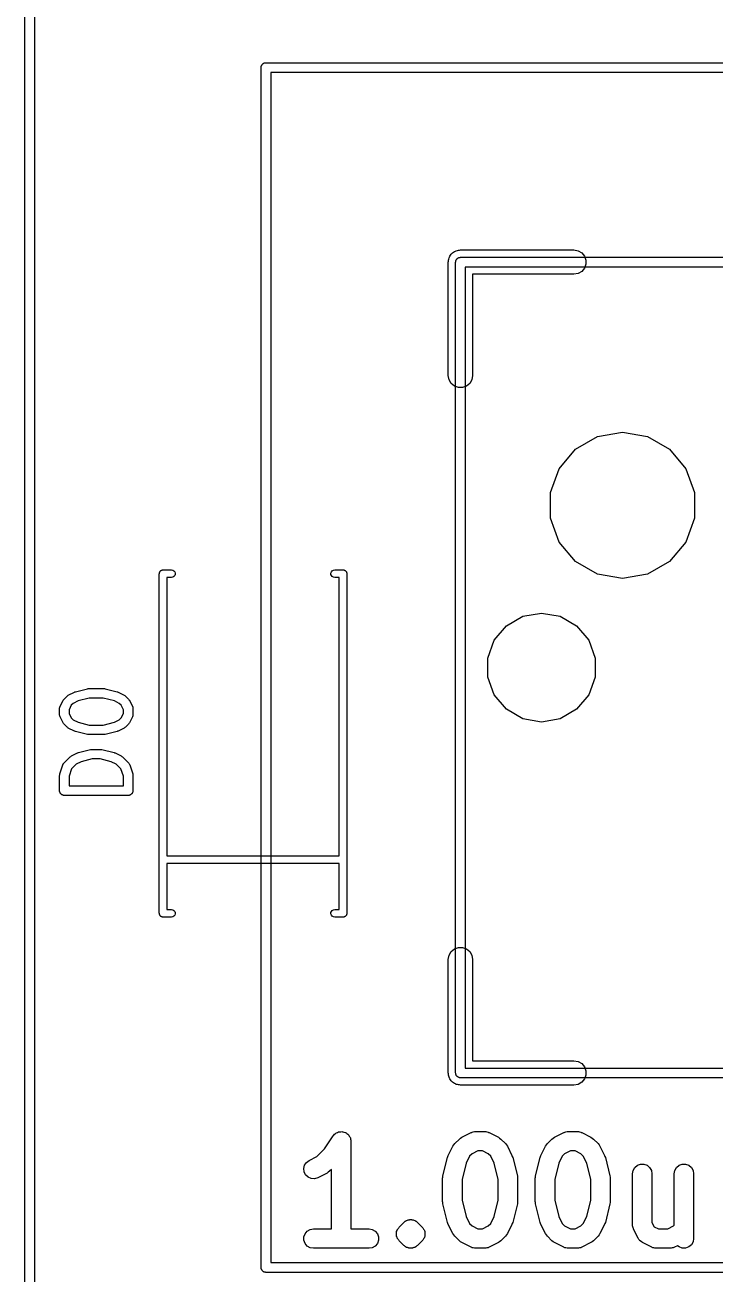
# Model space of a CAD drawing. Header units: millimetres. Extents: x 50 to 169, y 50 to 167.
# Drawn here: x 49.94 to 60.75, y 127.27 to 146.84 of the extents above; entities that cross this region are included whole.
import ezdxf

# ---------------------------------------------------------------- set-up
doc = ezdxf.new("R2010")
doc.units = ezdxf.units.MM
doc.layers.add('BLACK', color=7, linetype='Continuous')

# ---------------------------------------------------------------- blocks, each defined once
blk = doc.blocks.new('hhskb2-Cmts.User')
at = {"layer": 'BLACK'}
for p, q in [((43.5772, -43.6305), (43.5784, -43.6239)), ((43.5784, -43.6239), (43.5817, -43.6182)), ((43.5817, -43.6182), (43.584, -43.6119)), ((43.584, -43.6119), (43.5883, -43.6068)), ((43.5883, -43.6068), (43.5916, -43.601)), ((43.5916, -43.601), (43.5967, -43.5967)), ((43.5967, -43.5967), (43.601, -43.5916)), ((43.601, -43.5916), (43.6068, -43.5883)), ((43.6068, -43.5883), (43.6119, -43.584)), ((43.6119, -43.584), (43.6182, -43.5817)), ((43.6182, -43.5817), (43.6239, -43.5784)), ((43.6239, -43.5784), (43.6305, -43.5772)), ((43.6305, -43.5772), (43.6368, -43.575)), ((43.6368, -43.575), (43.6434, -43.575)), ((43.6434, -43.575), (43.65, -43.5738)), ((43.65, -43.5738), (56.35, -43.5738)), ((43.5738, -43.65), (43.575, -43.6434)), ((43.5738, -56.35), (43.5738, -43.65)), ((43.575, -43.6368), (43.5772, -43.6305)), ((43.575, -43.6434), (43.575, -43.6368)), ((43.7262, -43.7262), (43.7262, -56.2738)), ((56.2738, -43.7262), (43.7262, -43.7262)), ((43.7262, -56.2738), (56.2738, -56.2738)), ((43.575, -56.3566), (43.5738, -56.35)), ((43.575, -56.3632), (43.575, -56.3566)), ((43.5772, -56.3695), (43.575, -56.3632)), ((43.5784, -56.3761), (43.5772, -56.3695)), ((43.5817, -56.3818), (43.5784, -56.3761)), ((43.584, -56.3881), (43.5817, -56.3818)), ((43.5883, -56.3932), (43.584, -56.3881)), ((43.5916, -56.399), (43.5883, -56.3932)), ((43.5967, -56.4033), (43.5916, -56.399)), ((43.601, -56.4084), (43.5967, -56.4033)), ((43.6068, -56.4117), (43.601, -56.4084)), ((43.6119, -56.416), (43.6068, -56.4117)), ((43.6182, -56.4183), (43.6119, -56.416)), ((43.6239, -56.4216), (43.6182, -56.4183)), ((43.6305, -56.4228), (43.6239, -56.4216)), ((43.6368, -56.425), (43.6305, -56.4228)), ((43.6434, -56.425), (43.6368, -56.425)), ((43.65, -56.4262), (43.6434, -56.425)), ((56.35, -56.4262), (43.65, -56.4262))]:
    blk.add_line(p, q, dxfattribs=at)
blk = doc.blocks.new('hhskb2-Dwgs.User')
at = {"layer": 'BLACK'}
for p, q in [((40.5258, -40.602), (40.527, -40.5954)), ((40.5258, -59.398), (40.5258, -40.602)), ((40.527, -40.5888), (40.5292, -40.5825)), ((40.527, -40.5954), (40.527, -40.5888)), ((40.5292, -40.5825), (40.5304, -40.5759)), ((40.5304, -40.5759), (40.5337, -40.5702)), ((40.5337, -40.5702), (40.536, -40.5639)), ((40.536, -40.5639), (40.5403, -40.5588)), ((40.5403, -40.5588), (40.5436, -40.553)), ((40.5436, -40.553), (40.5487, -40.5487)), ((40.5487, -40.5487), (40.553, -40.5436)), ((40.553, -40.5436), (40.5588, -40.5403)), ((40.5588, -40.5403), (40.5639, -40.536)), ((40.5639, -40.536), (40.5702, -40.5337)), ((40.5702, -40.5337), (40.5759, -40.5304)), ((40.5759, -40.5304), (40.5825, -40.5292)), ((40.5825, -40.5292), (40.5888, -40.527)), ((40.5888, -40.527), (40.5954, -40.527)), ((40.5954, -40.527), (40.602, -40.5258)), ((40.602, -40.5258), (59.398, -40.5258)), ((40.6782, -40.6782), (40.6782, -59.3218)), ((59.3218, -40.6782), (40.6782, -40.6782)), ((41.6603, -57.3298), (41.6645, -57.3225)), ((41.6645, -57.3225), (41.6785, -57.3108)), ((41.6785, -57.3108), (41.691, -57.2976)), ((41.691, -57.2976), (41.6986, -57.2939)), ((41.6986, -57.2939), (41.7051, -57.2884)), ((41.7051, -57.2884), (41.7222, -57.2822)), ((41.7222, -57.2822), (41.7385, -57.2742)), ((41.7385, -57.2742), (41.7469, -57.2732)), ((41.7469, -57.2732), (41.7548, -57.2703)), ((41.7548, -57.2703), (41.773, -57.2703)), ((41.773, -57.2703), (41.7911, -57.2683)), ((41.7911, -57.2683), (41.7993, -57.2703)), ((41.7993, -57.2703), (41.8077, -57.2703)), ((41.8077, -57.2703), (41.8248, -57.2766)), ((41.8248, -57.2766), (41.8425, -57.2809)), ((41.8425, -57.2809), (41.8496, -57.2856)), ((41.8496, -57.2856), (41.8575, -57.2884)), ((41.8575, -57.2884), (41.8714, -57.3001)), ((41.8714, -57.3001), (41.8866, -57.3102)), ((41.8866, -57.3102), (41.8916, -57.317)), ((41.8916, -57.317), (41.898, -57.3225)), ((41.898, -57.3225), (41.9071, -57.3382)), ((43.6726, -57.3567), (43.8177, -57.2841)), ((43.8177, -57.2841), (43.8261, -57.2816)), ((43.8261, -57.2816), (43.8337, -57.2772)), ((43.8337, -57.2772), (43.8513, -57.2741)), ((43.8513, -57.2741), (43.8684, -57.269)), ((43.8684, -57.269), (43.8772, -57.2696)), ((43.8772, -57.2696), (43.8859, -57.268)), ((43.8859, -57.268), (44.031, -57.268)), ((44.031, -57.268), (44.0397, -57.2696)), ((44.0397, -57.2696), (44.0484, -57.269)), ((44.0484, -57.269), (44.0655, -57.2741)), ((44.0655, -57.2741), (44.0831, -57.2772)), ((44.0831, -57.2772), (44.0907, -57.2816)), ((44.0907, -57.2816), (44.0992, -57.2841)), ((44.0992, -57.2841), (44.2443, -57.3567)), ((45.124, -57.3567), (45.2691, -57.2841)), ((45.2691, -57.2841), (45.2776, -57.2816)), ((45.2776, -57.2816), (45.2852, -57.2772)), ((45.2852, -57.2772), (45.3027, -57.2741)), ((45.3027, -57.2741), (45.3199, -57.269)), ((45.3199, -57.269), (45.3286, -57.2696)), ((45.3286, -57.2696), (45.3373, -57.268)), ((45.3373, -57.268), (45.4824, -57.268)), ((45.4824, -57.268), (45.4911, -57.2696)), ((45.4911, -57.2696), (45.4999, -57.269)), ((45.4999, -57.269), (45.517, -57.2741)), ((45.517, -57.2741), (45.5346, -57.2772)), ((45.5346, -57.2772), (45.5422, -57.2816)), ((45.5422, -57.2816), (45.5506, -57.2841)), ((45.5506, -57.2841), (45.6957, -57.3567)), ((41.5177, -57.541), (41.6545, -57.3359)), ((41.6545, -57.3359), (41.6603, -57.3298)), ((41.9071, -57.3382), (41.9179, -57.3529)), ((41.9179, -57.3529), (41.9203, -57.361)), ((41.9203, -57.361), (41.9245, -57.3683)), ((41.9245, -57.3683), (41.9277, -57.3862)), ((41.9277, -57.3862), (41.9328, -57.4037)), ((41.9328, -57.4037), (41.9322, -57.4121)), ((41.9322, -57.4121), (41.9337, -57.4204)), ((41.9337, -57.4204), (41.9337, -58.792)), ((43.4593, -57.6426), (43.5318, -57.4974)), ((43.5318, -57.4974), (43.5464, -57.4778)), ((43.5464, -57.4778), (43.5604, -57.4578)), ((43.5604, -57.4578), (43.633, -57.3852)), ((43.633, -57.3852), (43.6529, -57.3712)), ((43.6529, -57.3712), (43.6726, -57.3567)), ((44.2443, -57.3567), (44.2639, -57.3712)), ((44.2639, -57.3712), (44.2839, -57.3852)), ((44.2839, -57.3852), (44.3565, -57.4578)), ((44.3565, -57.4578), (44.3705, -57.4778)), ((44.3705, -57.4778), (44.385, -57.4974)), ((44.385, -57.4974), (44.4576, -57.6426)), ((44.9107, -57.6426), (44.9833, -57.4974)), ((44.9833, -57.4974), (44.9978, -57.4778)), ((44.9978, -57.4778), (45.0118, -57.4578)), ((45.0118, -57.4578), (45.0844, -57.3852)), ((45.0844, -57.3852), (45.1044, -57.3712)), ((45.1044, -57.3712), (45.124, -57.3567)), ((45.6957, -57.3567), (45.7153, -57.3712)), ((45.7153, -57.3712), (45.7353, -57.3852)), ((45.7353, -57.3852), (45.8079, -57.4578)), ((45.8079, -57.4578), (45.8219, -57.4778)), ((45.8219, -57.4778), (45.8365, -57.4974)), ((45.8365, -57.4974), (45.909, -57.6426)), ((41.2777, -57.7195), (41.4007, -57.658)), ((41.4007, -57.658), (41.5177, -57.541)), ((43.3751, -57.964), (43.4477, -57.6738)), ((43.4477, -57.6738), (43.4545, -57.6585)), ((43.4545, -57.6585), (43.4593, -57.6426)), ((43.7934, -57.6558), (43.7394, -57.7639)), ((43.831, -57.6183), (43.7934, -57.6558)), ((43.9218, -57.5728), (43.831, -57.6183)), ((43.995, -57.5728), (43.9218, -57.5728)), ((44.0859, -57.6183), (43.995, -57.5728)), ((44.1235, -57.6558), (44.0859, -57.6183)), ((44.1775, -57.7639), (44.1235, -57.6558)), ((44.4576, -57.6426), (44.4623, -57.6585)), ((44.4623, -57.6585), (44.4691, -57.6738)), ((44.4691, -57.6738), (44.5417, -57.964)), ((44.8266, -57.964), (44.8991, -57.6738)), ((44.8991, -57.6738), (44.9059, -57.6585)), ((44.9059, -57.6585), (44.9107, -57.6426)), ((45.2448, -57.6558), (45.1908, -57.7639)), ((45.2824, -57.6183), (45.2448, -57.6558)), ((45.3733, -57.5728), (45.2824, -57.6183)), ((45.4465, -57.5728), (45.3733, -57.5728)), ((45.5373, -57.6183), (45.4465, -57.5728)), ((45.5749, -57.6558), (45.5373, -57.6183)), ((45.6289, -57.7639), (45.5749, -57.6558)), ((45.909, -57.6426), (45.9138, -57.6585)), ((45.9138, -57.6585), (45.9206, -57.6738)), ((45.9206, -57.6738), (45.9931, -57.964)), ((41.1937, -57.8467), (41.206, -57.7952)), ((41.1998, -57.8993), (41.1937, -57.8467)), ((41.2235, -57.9466), (41.1998, -57.8993)), ((41.206, -57.7952), (41.2352, -57.7511)), ((41.2352, -57.7511), (41.2777, -57.7195)), ((41.5788, -57.905), (41.5592, -57.9196)), ((41.5988, -57.891), (41.5788, -57.905)), ((41.6289, -57.8609), (41.5988, -57.891)), ((41.6289, -58.792), (41.6289, -57.8609)), ((43.7394, -57.7639), (43.6754, -58.0198)), ((44.2415, -58.0198), (44.1775, -57.7639)), ((45.1908, -57.7639), (45.1268, -58.0198)), ((45.6929, -58.0198), (45.6289, -57.7639)), ((46.346, -57.9284), (46.3552, -57.8763)), ((46.3552, -57.8763), (46.3817, -57.8305)), ((46.3817, -57.8305), (46.4222, -57.7964)), ((46.4222, -57.7964), (46.472, -57.7783)), ((46.472, -57.7783), (46.5249, -57.7783)), ((46.5249, -57.7783), (46.5746, -57.7964)), ((46.5746, -57.7964), (46.6152, -57.8305)), ((46.6152, -57.8305), (46.6416, -57.8763)), ((46.6416, -57.8763), (46.6508, -57.9284)), ((46.9992, -57.9284), (47.0084, -57.8763)), ((47.0084, -57.8763), (47.0348, -57.8305)), ((47.0348, -57.8305), (47.0754, -57.7964)), ((47.0754, -57.7964), (47.1251, -57.7783)), ((47.1251, -57.7783), (47.178, -57.7783)), ((47.178, -57.7783), (47.2278, -57.7964)), ((47.2278, -57.7964), (47.2683, -57.8305)), ((47.2683, -57.8305), (47.2948, -57.8763)), ((47.2948, -57.8763), (47.304, -57.9284)), ((41.2619, -57.983), (41.2235, -57.9466)), ((41.3104, -58.0041), (41.2619, -57.983)), ((41.3633, -58.0073), (41.3104, -58.0041)), ((41.414, -57.9922), (41.3633, -58.0073)), ((41.5592, -57.9196), (41.414, -57.9922)), ((43.3706, -58.001), (43.3738, -57.9826)), ((43.3706, -58.3639), (43.3706, -58.001)), ((43.3738, -57.9826), (43.3751, -57.964)), ((43.6754, -58.0198), (43.6754, -58.3451)), ((44.2415, -58.3451), (44.2415, -58.0198)), ((44.5417, -57.964), (44.543, -57.9826)), ((44.543, -57.9826), (44.5463, -58.001)), ((44.5463, -58.001), (44.5463, -58.3639)), ((44.822, -58.001), (44.8253, -57.9826)), ((44.822, -58.3639), (44.822, -58.001)), ((44.8253, -57.9826), (44.8266, -57.964)), ((45.1268, -58.0198), (45.1268, -58.3451)), ((45.6929, -58.3451), (45.6929, -58.0198)), ((45.9931, -57.964), (45.9944, -57.9826)), ((45.9944, -57.9826), (45.9977, -58.001)), ((45.9977, -58.001), (45.9977, -58.3639)), ((46.346, -58.7267), (46.346, -57.9284)), ((46.6508, -57.9284), (46.6508, -58.6907)), ((46.9992, -58.7362), (46.9992, -57.9284)), ((47.304, -57.9284), (47.304, -58.9444)), ((43.3738, -58.3822), (43.3706, -58.3639)), ((43.3751, -58.4008), (43.3738, -58.3822)), ((43.4477, -58.6911), (43.3751, -58.4008)), ((43.6754, -58.3451), (43.7394, -58.6009)), ((44.1775, -58.601), (44.2415, -58.3451)), ((44.5417, -58.4008), (44.4691, -58.6911)), ((44.543, -58.3822), (44.5417, -58.4008)), ((44.5463, -58.3639), (44.543, -58.3822)), ((44.8253, -58.3822), (44.822, -58.3639)), ((44.8266, -58.4008), (44.8253, -58.3822)), ((44.8991, -58.6911), (44.8266, -58.4008)), ((45.1268, -58.3451), (45.1908, -58.6009)), ((45.6289, -58.601), (45.6929, -58.3451)), ((45.9931, -58.4008), (45.9206, -58.6911)), ((45.9944, -58.3822), (45.9931, -58.4008)), ((45.9977, -58.3639), (45.9944, -58.3822)), ((42.6895, -58.7641), (42.7621, -58.6915)), ((42.7621, -58.6915), (42.773, -58.6839)), ((42.773, -58.6839), (42.7824, -58.6744)), ((42.7824, -58.6744), (42.7885, -58.6716)), ((42.7885, -58.6716), (42.7937, -58.6673)), ((42.7937, -58.6673), (42.8, -58.665)), ((42.8, -58.665), (42.8055, -58.6612)), ((42.8055, -58.6612), (42.8183, -58.6577)), ((42.8183, -58.6577), (42.8304, -58.6521)), ((42.8304, -58.6521), (42.8371, -58.6515)), ((42.8371, -58.6515), (42.8434, -58.6492)), ((42.8434, -58.6492), (42.8501, -58.6492)), ((42.8501, -58.6492), (42.8566, -58.6475)), ((42.8566, -58.6475), (42.8699, -58.6486)), ((42.8699, -58.6486), (42.8831, -58.6475)), ((42.8831, -58.6475), (42.8896, -58.6492)), ((42.8896, -58.6492), (42.8963, -58.6492)), ((42.8963, -58.6492), (42.9026, -58.6515)), ((42.9026, -58.6515), (42.9093, -58.6521)), ((42.9093, -58.6521), (42.9214, -58.6577)), ((42.9214, -58.6577), (42.9343, -58.6612)), ((42.9343, -58.6612), (42.9398, -58.665)), ((42.9398, -58.665), (42.9461, -58.6673)), ((42.9461, -58.6673), (42.9512, -58.6716)), ((42.9512, -58.6716), (42.9573, -58.6744)), ((42.9573, -58.6744), (42.9667, -58.6839)), ((42.9667, -58.6839), (42.9776, -58.6915)), ((42.9776, -58.6915), (43.0502, -58.7641)), ((43.4545, -58.7063), (43.4477, -58.6911)), ((43.7394, -58.6009), (43.7934, -58.709)), ((44.1235, -58.709), (44.1775, -58.601)), ((44.4691, -58.6911), (44.4623, -58.7063)), ((44.9059, -58.7063), (44.8991, -58.6911)), ((45.1908, -58.6009), (45.2448, -58.709)), ((45.5749, -58.709), (45.6289, -58.601)), ((45.9206, -58.6911), (45.9138, -58.7063)), ((46.6508, -58.6907), (46.6846, -58.7583)), ((41.1958, -58.918), (41.2139, -58.8682)), ((41.2139, -58.8682), (41.2479, -58.8277)), ((41.2479, -58.8277), (41.2937, -58.8012)), ((41.2937, -58.8012), (41.3459, -58.792)), ((41.3459, -58.792), (41.6289, -58.792)), ((41.9337, -58.792), (42.2167, -58.792)), ((42.2167, -58.792), (42.2688, -58.8012)), ((42.2688, -58.8012), (42.3147, -58.8277)), ((42.3147, -58.8277), (42.3487, -58.8682)), ((42.3487, -58.8682), (42.3668, -58.918)), ((42.6455, -58.8586), (42.6489, -58.8457)), ((42.6466, -58.8719), (42.6455, -58.8586)), ((42.6455, -58.8851), (42.6466, -58.8719)), ((42.6489, -58.898), (42.6455, -58.8851)), ((42.6489, -58.8457), (42.6501, -58.8324)), ((42.6501, -58.8324), (42.6557, -58.8203)), ((42.6557, -58.8203), (42.6592, -58.8074)), ((42.6592, -58.8074), (42.6668, -58.7965)), ((42.6668, -58.7965), (42.6724, -58.7844)), ((42.6724, -58.7844), (42.6819, -58.775)), ((42.6819, -58.775), (42.6895, -58.7641)), ((43.0502, -58.7641), (43.0578, -58.775)), ((43.0578, -58.775), (43.0673, -58.7844)), ((43.0673, -58.7844), (43.0729, -58.7965)), ((43.0729, -58.7965), (43.0805, -58.8074)), ((43.0805, -58.8074), (43.084, -58.8203)), ((43.084, -58.8203), (43.0896, -58.8324)), ((43.0896, -58.8324), (43.0908, -58.8457)), ((43.0908, -58.8457), (43.0942, -58.8586)), ((43.0942, -58.8851), (43.0908, -58.898)), ((43.0942, -58.8586), (43.0931, -58.8719)), ((43.0931, -58.8719), (43.0942, -58.8851)), ((43.4593, -58.7223), (43.4545, -58.7063)), ((43.5318, -58.8674), (43.4593, -58.7223)), ((43.5464, -58.8871), (43.5318, -58.8674)), ((43.5604, -58.907), (43.5464, -58.8871)), ((43.7934, -58.709), (43.831, -58.7466)), ((43.831, -58.7466), (43.9218, -58.792)), ((43.9218, -58.792), (43.995, -58.792)), ((43.995, -58.792), (44.0859, -58.7466)), ((44.0859, -58.7466), (44.1235, -58.709)), ((44.3705, -58.8871), (44.3565, -58.907)), ((44.385, -58.8674), (44.3705, -58.8871)), ((44.4576, -58.7223), (44.385, -58.8674)), ((44.4623, -58.7063), (44.4576, -58.7223)), ((44.9107, -58.7223), (44.9059, -58.7063)), ((44.9833, -58.8674), (44.9107, -58.7223)), ((44.9978, -58.8871), (44.9833, -58.8674)), ((45.0118, -58.907), (44.9978, -58.8871)), ((45.2448, -58.709), (45.2824, -58.7466)), ((45.2824, -58.7466), (45.3733, -58.792)), ((45.3733, -58.792), (45.4465, -58.792)), ((45.4465, -58.792), (45.5373, -58.7466)), ((45.5373, -58.7466), (45.5749, -58.709)), ((45.8219, -58.8871), (45.8079, -58.907)), ((45.8365, -58.8674), (45.8219, -58.8871)), ((45.909, -58.7223), (45.8365, -58.8674)), ((45.9138, -58.7063), (45.909, -58.7223)), ((46.3476, -58.7354), (46.346, -58.7267)), ((46.347, -58.7441), (46.3476, -58.7354)), ((46.3521, -58.7613), (46.347, -58.7441)), ((46.3552, -58.7788), (46.3521, -58.7613)), ((46.3596, -58.7864), (46.3552, -58.7788)), ((46.3621, -58.7949), (46.3596, -58.7864)), ((46.4347, -58.94), (46.3621, -58.7949)), ((46.6846, -58.7583), (46.7521, -58.792)), ((46.7521, -58.792), (46.8979, -58.792)), ((46.8979, -58.792), (46.9887, -58.7466)), ((46.9887, -58.7466), (46.9992, -58.7362)), ((41.1958, -58.9709), (41.1958, -58.918)), ((41.2139, -59.0206), (41.1958, -58.9709)), ((41.2479, -59.0612), (41.2139, -59.0206)), ((41.2937, -59.0876), (41.2479, -59.0612)), ((42.3147, -59.0612), (42.2688, -59.0876)), ((42.3487, -59.0206), (42.3147, -59.0612)), ((42.3668, -58.9709), (42.3487, -59.0206)), ((42.3668, -58.918), (42.3668, -58.9709)), ((42.6501, -58.9113), (42.6489, -58.898)), ((42.6557, -58.9234), (42.6501, -58.9113)), ((42.6592, -58.9363), (42.6557, -58.9234)), ((42.6668, -58.9472), (42.6592, -58.9363)), ((42.6724, -58.9593), (42.6668, -58.9472)), ((42.6819, -58.9687), (42.6724, -58.9593)), ((42.6895, -58.9796), (42.6819, -58.9687)), ((42.7621, -59.0522), (42.6895, -58.9796)), ((42.773, -59.0598), (42.7621, -59.0522)), ((42.7824, -59.0693), (42.773, -59.0598)), ((42.7885, -59.0721), (42.7824, -59.0693)), ((42.7937, -59.0764), (42.7885, -59.0721)), ((42.8, -59.0787), (42.7937, -59.0764)), ((42.8055, -59.0825), (42.8, -59.0787)), ((42.8183, -59.086), (42.8055, -59.0825)), ((42.8304, -59.0916), (42.8183, -59.086)), ((42.9214, -59.086), (42.9093, -59.0916)), ((42.9343, -59.0825), (42.9214, -59.086)), ((42.9398, -59.0787), (42.9343, -59.0825)), ((42.9461, -59.0764), (42.9398, -59.0787)), ((42.9512, -59.0721), (42.9461, -59.0764)), ((42.9573, -59.0693), (42.9512, -59.0721)), ((42.9667, -59.0598), (42.9573, -59.0693)), ((42.9776, -59.0522), (42.9667, -59.0598)), ((43.0502, -58.9796), (42.9776, -59.0522)), ((43.0578, -58.9687), (43.0502, -58.9796)), ((43.0673, -58.9593), (43.0578, -58.9687)), ((43.0729, -58.9472), (43.0673, -58.9593)), ((43.0805, -58.9363), (43.0729, -58.9472)), ((43.084, -58.9234), (43.0805, -58.9363)), ((43.0896, -58.9113), (43.084, -58.9234)), ((43.0908, -58.898), (43.0896, -58.9113)), ((43.633, -58.9796), (43.5604, -58.907)), ((43.6529, -58.9936), (43.633, -58.9796)), ((43.6726, -59.0082), (43.6529, -58.9936)), ((43.8177, -59.0807), (43.6726, -59.0082)), ((43.8261, -59.0832), (43.8177, -59.0807)), ((43.8337, -59.0876), (43.8261, -59.0832)), ((44.0907, -59.0832), (44.0831, -59.0876)), ((44.0992, -59.0807), (44.0907, -59.0832)), ((44.2443, -59.0082), (44.0992, -59.0807)), ((44.2639, -58.9936), (44.2443, -59.0082)), ((44.2839, -58.9796), (44.2639, -58.9936)), ((44.3565, -58.907), (44.2839, -58.9796)), ((45.0844, -58.9796), (45.0118, -58.907)), ((45.1044, -58.9936), (45.0844, -58.9796)), ((45.124, -59.0082), (45.1044, -58.9936)), ((45.2691, -59.0807), (45.124, -59.0082)), ((45.2776, -59.0832), (45.2691, -59.0807)), ((45.2852, -59.0876), (45.2776, -59.0832)), ((45.5422, -59.0832), (45.5346, -59.0876)), ((45.5506, -59.0807), (45.5422, -59.0832)), ((45.6957, -59.0082), (45.5506, -59.0807)), ((45.7153, -58.9936), (45.6957, -59.0082)), ((45.7353, -58.9796), (45.7153, -58.9936)), ((45.8079, -58.907), (45.7353, -58.9796)), ((46.448, -58.958), (46.4347, -58.94)), ((46.4603, -58.9766), (46.448, -58.958)), ((46.4637, -58.9791), (46.4603, -58.9766)), ((46.4662, -58.9825), (46.4637, -58.9791)), ((46.4849, -58.9948), (46.4662, -58.9825)), ((46.5028, -59.0082), (46.4849, -58.9948)), ((46.648, -59.0807), (46.5028, -59.0082)), ((46.6564, -59.0832), (46.648, -59.0807)), ((46.664, -59.0876), (46.6564, -59.0832)), ((46.9936, -59.0832), (46.986, -59.0876)), ((47.002, -59.0807), (46.9936, -59.0832)), ((47.0512, -59.0561), (47.002, -59.0807)), ((47.0754, -59.0764), (47.0512, -59.0561)), ((47.1251, -59.0945), (47.0754, -59.0764)), ((47.2278, -59.0764), (47.178, -59.0945)), ((47.2683, -59.0424), (47.2278, -59.0764)), ((47.2948, -58.9966), (47.2683, -59.0424)), ((47.304, -58.9444), (47.2948, -58.9966)), ((41.3459, -59.0968), (41.2937, -59.0876)), ((42.2167, -59.0968), (41.3459, -59.0968)), ((42.2688, -59.0876), (42.2167, -59.0968)), ((42.8371, -59.0922), (42.8304, -59.0916)), ((42.8434, -59.0945), (42.8371, -59.0922)), ((42.8501, -59.0945), (42.8434, -59.0945)), ((42.8566, -59.0962), (42.8501, -59.0945)), ((42.8699, -59.0951), (42.8566, -59.0962)), ((42.8831, -59.0962), (42.8699, -59.0951)), ((42.8896, -59.0945), (42.8831, -59.0962)), ((42.8963, -59.0945), (42.8896, -59.0945)), ((42.9026, -59.0922), (42.8963, -59.0945)), ((42.9093, -59.0916), (42.9026, -59.0922)), ((43.8513, -59.0907), (43.8337, -59.0876)), ((43.8684, -59.0958), (43.8513, -59.0907)), ((43.8772, -59.0953), (43.8684, -59.0958)), ((43.8859, -59.0968), (43.8772, -59.0953)), ((44.031, -59.0968), (43.8859, -59.0968)), ((44.0397, -59.0953), (44.031, -59.0968)), ((44.0484, -59.0958), (44.0397, -59.0953)), ((44.0655, -59.0907), (44.0484, -59.0958)), ((44.0831, -59.0876), (44.0655, -59.0907)), ((45.3027, -59.0907), (45.2852, -59.0876)), ((45.3199, -59.0958), (45.3027, -59.0907)), ((45.3286, -59.0953), (45.3199, -59.0958)), ((45.3373, -59.0968), (45.3286, -59.0953)), ((45.4824, -59.0968), (45.3373, -59.0968)), ((45.4911, -59.0953), (45.4824, -59.0968)), ((45.4999, -59.0958), (45.4911, -59.0953)), ((45.517, -59.0907), (45.4999, -59.0958)), ((45.5346, -59.0876), (45.517, -59.0907)), ((46.6816, -59.0907), (46.664, -59.0876)), ((46.6987, -59.0958), (46.6816, -59.0907)), ((46.7075, -59.0953), (46.6987, -59.0958)), ((46.7161, -59.0968), (46.7075, -59.0953)), ((46.9339, -59.0968), (46.7161, -59.0968)), ((46.9425, -59.0953), (46.9339, -59.0968)), ((46.9513, -59.0958), (46.9425, -59.0953)), ((46.9684, -59.0907), (46.9513, -59.0958)), ((46.986, -59.0876), (46.9684, -59.0907)), ((47.178, -59.0945), (47.1251, -59.0945)), ((40.527, -59.4046), (40.5258, -59.398)), ((40.527, -59.4112), (40.527, -59.4046)), ((40.5292, -59.4175), (40.527, -59.4112)), ((40.5304, -59.4241), (40.5292, -59.4175)), ((40.5337, -59.4298), (40.5304, -59.4241)), ((40.536, -59.4361), (40.5337, -59.4298)), ((40.5403, -59.4412), (40.536, -59.4361)), ((40.5436, -59.447), (40.5403, -59.4412)), ((40.5487, -59.4513), (40.5436, -59.447)), ((40.553, -59.4564), (40.5487, -59.4513)), ((40.5588, -59.4597), (40.553, -59.4564)), ((40.5639, -59.464), (40.5588, -59.4597)), ((40.5702, -59.4663), (40.5639, -59.464)), ((40.5759, -59.4696), (40.5702, -59.4663)), ((40.5825, -59.4708), (40.5759, -59.4696)), ((40.5888, -59.473), (40.5825, -59.4708)), ((40.5954, -59.473), (40.5888, -59.473)), ((40.602, -59.4742), (40.5954, -59.473)), ((59.398, -59.4742), (40.602, -59.4742)), ((40.6782, -59.3218), (59.3218, -59.3218))]:
    blk.add_line(p, q, dxfattribs=at)
blk = doc.blocks.new('hhskb2-Edge.Cuts')
at = {"layer": 'BLACK'}
for p, q in [((36.825, -136.7), (36.825, -21.2)), ((36.975, -21.2), (36.975, -136.625))]:
    blk.add_line(p, q, dxfattribs=at)
blk = doc.blocks.new('hhskb2-F.SilkS')
at = {"layer": 'BLACK'}
for p, q in [((43.4624, -43.6169), (43.4681, -43.6013)), ((43.4624, -43.6336), (43.4624, -43.6169)), ((43.4681, -43.6013), (43.471, -43.5848)), ((43.471, -43.5848), (43.4793, -43.5704)), ((43.4793, -43.5704), (43.485, -43.5547)), ((43.485, -43.5547), (43.4957, -43.542)), ((43.4957, -43.542), (43.5041, -43.5275)), ((43.5041, -43.5275), (43.5168, -43.5168)), ((43.5168, -43.5168), (43.5275, -43.5041)), ((43.5275, -43.5041), (43.542, -43.4957)), ((43.542, -43.4957), (43.5547, -43.485)), ((43.5547, -43.485), (43.5704, -43.4793)), ((43.5704, -43.4793), (43.5848, -43.471)), ((43.5848, -43.471), (43.6013, -43.4681)), ((43.6013, -43.4681), (43.6169, -43.4624)), ((43.6169, -43.4624), (43.6336, -43.4624)), ((43.6336, -43.4624), (43.65, -43.4595)), ((43.65, -43.4595), (45.428, -43.4595)), ((45.428, -43.4595), (45.4932, -43.471)), ((45.4932, -43.471), (45.5505, -43.5041)), ((45.5505, -43.5041), (45.593, -43.5547)), ((45.593, -43.5547), (45.6156, -43.6169)), ((45.6156, -43.6169), (45.6156, -43.6831)), ((43.4595, -43.65), (43.4624, -43.6336)), ((43.4595, -45.428), (43.4595, -43.65)), ((45.5505, -43.7959), (45.4932, -43.829)), ((45.593, -43.7452), (45.5505, -43.7959)), ((45.6156, -43.6831), (45.593, -43.7452)), ((45.428, -43.8405), (43.8405, -43.8405)), ((43.8405, -43.8405), (43.8405, -45.428)), ((45.4932, -43.829), (45.428, -43.8405)), ((43.471, -45.4932), (43.4595, -45.428)), ((43.5041, -45.5505), (43.471, -45.4932)), ((43.5547, -45.593), (43.5041, -45.5505)), ((43.7959, -45.5505), (43.7452, -45.593)), ((43.829, -45.4932), (43.7959, -45.5505)), ((43.8405, -45.428), (43.829, -45.4932)), ((43.6169, -45.6156), (43.5547, -45.593)), ((43.6831, -45.6156), (43.6169, -45.6156)), ((43.7452, -45.593), (43.6831, -45.6156)), ((45.7976, -46.3818), (46.19, -46.3126)), ((46.19, -46.3126), (46.5824, -46.3818)), ((45.4525, -46.5811), (45.7976, -46.3818)), ((46.5824, -46.3818), (46.9275, -46.5811)), ((45.1964, -46.8863), (45.4525, -46.5811)), ((46.9275, -46.5811), (47.1836, -46.8863)), ((45.0601, -47.2608), (45.1964, -46.8863)), ((47.1836, -46.8863), (47.3199, -47.2608)), ((45.0601, -47.6592), (45.0601, -47.2608)), ((47.3199, -47.2608), (47.3199, -47.6592)), ((45.1964, -48.0337), (45.0601, -47.6592)), ((47.3199, -47.6592), (47.1836, -48.0337)), ((45.4525, -48.3389), (45.1964, -48.0337)), ((47.1836, -48.0337), (46.9275, -48.3389)), ((38.9309, -48.5196), (38.9327, -48.5147)), ((38.9309, -48.5248), (38.9309, -48.5196)), ((38.9327, -48.5147), (38.9336, -48.5095)), ((38.9336, -48.5095), (38.9362, -48.5049)), ((38.9362, -48.5049), (38.938, -48.5)), ((38.938, -48.5), (38.9414, -48.496)), ((38.9414, -48.496), (38.944, -48.4914)), ((38.944, -48.4914), (38.9481, -48.4881)), ((38.9481, -48.4881), (38.9514, -48.484)), ((38.9514, -48.484), (38.956, -48.4814)), ((38.956, -48.4814), (38.96, -48.478)), ((38.96, -48.478), (38.9649, -48.4762)), ((38.9649, -48.4762), (38.9695, -48.4736)), ((38.9695, -48.4736), (38.9747, -48.4727)), ((38.9747, -48.4727), (38.9796, -48.4709)), ((38.9796, -48.4709), (38.9848, -48.4709)), ((38.9848, -48.4709), (38.99, -48.47)), ((38.99, -48.47), (39.12, -48.47)), ((39.12, -48.47), (39.1405, -48.4736)), ((39.1405, -48.4736), (39.1586, -48.484)), ((39.1586, -48.484), (39.172, -48.5)), ((39.172, -48.5), (39.1791, -48.5196)), ((39.1791, -48.5196), (39.1791, -48.5404)), ((41.6209, -48.5196), (41.628, -48.5)), ((41.6209, -48.5404), (41.6209, -48.5196)), ((41.628, -48.5), (41.6414, -48.484)), ((41.6414, -48.484), (41.6595, -48.4736)), ((41.6595, -48.4736), (41.68, -48.47)), ((41.68, -48.47), (41.81, -48.47)), ((41.81, -48.47), (41.8152, -48.4709)), ((41.8152, -48.4709), (41.8204, -48.4709)), ((41.8204, -48.4709), (41.8253, -48.4727)), ((41.8253, -48.4727), (41.8305, -48.4736)), ((41.8305, -48.4736), (41.8351, -48.4762)), ((41.8351, -48.4762), (41.84, -48.478)), ((41.84, -48.478), (41.844, -48.4814)), ((41.844, -48.4814), (41.8486, -48.484)), ((41.8486, -48.484), (41.8519, -48.4881)), ((41.8519, -48.4881), (41.856, -48.4914)), ((41.856, -48.4914), (41.8586, -48.496)), ((41.8586, -48.496), (41.862, -48.5)), ((41.862, -48.5), (41.8638, -48.5049)), ((41.8638, -48.5049), (41.8664, -48.5095)), ((41.8664, -48.5095), (41.8673, -48.5147)), ((41.8673, -48.5147), (41.8691, -48.5196)), ((41.8691, -48.5196), (41.8691, -48.5248)), ((45.7976, -48.5382), (45.4525, -48.3389)), ((46.9275, -48.3389), (46.5824, -48.5382)), ((38.93, -48.53), (38.9309, -48.5248)), ((38.93, -53.85), (38.93, -48.53)), ((39.12, -48.59), (39.05, -48.59)), ((39.05, -48.59), (39.05, -52.95)), ((39.1405, -48.5864), (39.12, -48.59)), ((39.1586, -48.576), (39.1405, -48.5864)), ((39.172, -48.56), (39.1586, -48.576)), ((39.1791, -48.5404), (39.172, -48.56)), ((41.628, -48.56), (41.6209, -48.5404)), ((41.6414, -48.576), (41.628, -48.56)), ((41.6595, -48.5864), (41.6414, -48.576)), ((41.68, -48.59), (41.6595, -48.5864)), ((41.75, -48.59), (41.68, -48.59)), ((41.75, -52.95), (41.75, -48.59)), ((41.8691, -48.5248), (41.87, -48.53)), ((41.87, -48.53), (41.87, -53.85)), ((46.19, -48.6074), (45.7976, -48.5382)), ((46.5824, -48.5382), (46.19, -48.6074)), ((44.371, -49.3457), (44.6279, -49.1974)), ((44.6279, -49.1974), (44.92, -49.1458)), ((44.92, -49.1458), (45.2121, -49.1974)), ((45.2121, -49.1974), (45.469, -49.3457)), ((44.1803, -49.5729), (44.371, -49.3457)), ((45.469, -49.3457), (45.6597, -49.5729)), ((44.0788, -49.8517), (44.1803, -49.5729)), ((45.6597, -49.5729), (45.7612, -49.8517)), ((44.0788, -50.1483), (44.0788, -49.8517)), ((45.7612, -49.8517), (45.7612, -50.1483)), ((44.1803, -50.4271), (44.0788, -50.1483)), ((45.7612, -50.1483), (45.6597, -50.4271)), ((37.437, -50.4941), (37.4846, -50.4465)), ((37.4846, -50.4465), (37.4944, -50.4396)), ((37.4944, -50.4396), (37.5041, -50.4324)), ((37.5041, -50.4324), (37.5993, -50.3848)), ((37.5993, -50.3848), (37.6072, -50.3825)), ((37.6072, -50.3825), (37.6147, -50.3791)), ((37.6147, -50.3791), (37.8051, -50.3315)), ((37.8051, -50.3315), (37.8143, -50.3309)), ((37.8143, -50.3309), (37.8233, -50.3293)), ((37.8233, -50.3293), (38.0614, -50.3293)), ((38.0614, -50.3293), (38.0705, -50.3309)), ((38.0705, -50.3309), (38.0796, -50.3315)), ((38.0796, -50.3315), (38.2701, -50.3791)), ((38.2701, -50.3791), (38.2776, -50.3825)), ((38.2776, -50.3825), (38.2854, -50.3848)), ((38.2854, -50.3848), (38.3807, -50.4324)), ((38.3807, -50.4324), (38.3903, -50.4396)), ((38.3903, -50.4396), (38.4002, -50.4465)), ((38.4002, -50.4465), (38.4478, -50.4941)), ((44.371, -50.6543), (44.1803, -50.4271)), ((45.6597, -50.4271), (45.469, -50.6543)), ((37.3674, -50.6424), (37.3681, -50.6381)), ((37.3674, -50.7376), (37.3674, -50.6424)), ((37.3679, -50.6338), (37.3704, -50.6254)), ((37.3681, -50.6381), (37.3679, -50.6338)), ((37.3704, -50.6254), (37.3719, -50.6167)), ((37.3719, -50.6167), (37.3741, -50.613)), ((37.3741, -50.613), (37.3753, -50.6088)), ((37.3753, -50.6088), (37.4229, -50.5136)), ((37.4229, -50.5136), (37.4301, -50.5039)), ((37.4301, -50.5039), (37.437, -50.4941)), ((37.5516, -50.5916), (37.5174, -50.6601)), ((37.5174, -50.6601), (37.5174, -50.7199)), ((37.582, -50.5612), (37.5516, -50.5916)), ((37.659, -50.5227), (37.582, -50.5612)), ((37.8326, -50.4793), (37.659, -50.5227)), ((38.0522, -50.4793), (37.8326, -50.4793)), ((38.2257, -50.5227), (38.0522, -50.4793)), ((38.3027, -50.5612), (38.2257, -50.5227)), ((38.3331, -50.5916), (38.3027, -50.5612)), ((38.3674, -50.6601), (38.3331, -50.5916)), ((38.3674, -50.7199), (38.3674, -50.6601)), ((38.4478, -50.4941), (38.4547, -50.5039)), ((38.4547, -50.5039), (38.4618, -50.5136)), ((38.4618, -50.5136), (38.5095, -50.6088)), ((38.5095, -50.6088), (38.5107, -50.613)), ((38.5107, -50.613), (38.5129, -50.6167)), ((38.5129, -50.6167), (38.5144, -50.6254)), ((38.5144, -50.6254), (38.5169, -50.6338)), ((38.5169, -50.6338), (38.5166, -50.6381)), ((38.5166, -50.6381), (38.5174, -50.6424)), ((38.5174, -50.6424), (38.5174, -50.7376)), ((44.6279, -50.8026), (44.371, -50.6543)), ((45.469, -50.6543), (45.2121, -50.8026)), ((37.3681, -50.7419), (37.3674, -50.7376)), ((37.3679, -50.7462), (37.3681, -50.7419)), ((37.3704, -50.7546), (37.3679, -50.7462)), ((37.3719, -50.7633), (37.3704, -50.7546)), ((37.3741, -50.767), (37.3719, -50.7633)), ((37.3753, -50.7712), (37.3741, -50.767)), ((37.4229, -50.8664), (37.3753, -50.7712)), ((37.4301, -50.8761), (37.4229, -50.8664)), ((37.5174, -50.7199), (37.5516, -50.7884)), ((37.5516, -50.7884), (37.582, -50.8188)), ((37.582, -50.8188), (37.659, -50.8573)), ((37.659, -50.8573), (37.8326, -50.9007)), ((38.0522, -50.9007), (38.2257, -50.8573)), ((38.2257, -50.8573), (38.3027, -50.8188)), ((38.3027, -50.8188), (38.3331, -50.7884)), ((38.3331, -50.7884), (38.3674, -50.7199)), ((38.4618, -50.8664), (38.4547, -50.8761)), ((38.5095, -50.7712), (38.4618, -50.8664)), ((38.5107, -50.767), (38.5095, -50.7712)), ((38.5129, -50.7633), (38.5107, -50.767)), ((38.5144, -50.7546), (38.5129, -50.7633)), ((38.5169, -50.7462), (38.5144, -50.7546)), ((38.5174, -50.7376), (38.5166, -50.7419)), ((38.5166, -50.7419), (38.5169, -50.7462)), ((44.92, -50.8541), (44.6279, -50.8026)), ((45.2121, -50.8026), (44.92, -50.8541)), ((37.437, -50.8859), (37.4301, -50.8761)), ((37.4846, -50.9335), (37.437, -50.8859)), ((37.4944, -50.9404), (37.4846, -50.9335)), ((37.5041, -50.9476), (37.4944, -50.9404)), ((37.5993, -50.9952), (37.5041, -50.9476)), ((37.6072, -50.9975), (37.5993, -50.9952)), ((37.6147, -51.0009), (37.6072, -50.9975)), ((37.8051, -51.0485), (37.6147, -51.0009)), ((37.8143, -51.0491), (37.8051, -51.0485)), ((37.8233, -51.0507), (37.8143, -51.0491)), ((38.0614, -51.0507), (37.8233, -51.0507)), ((37.8326, -50.9007), (38.0522, -50.9007)), ((38.0705, -51.0491), (38.0614, -51.0507)), ((38.0796, -51.0485), (38.0705, -51.0491)), ((38.2701, -51.0009), (38.0796, -51.0485)), ((38.2776, -50.9975), (38.2701, -51.0009)), ((38.2854, -50.9952), (38.2776, -50.9975)), ((38.3807, -50.9476), (38.2854, -50.9952)), ((38.3903, -50.9404), (38.3807, -50.9476)), ((38.4002, -50.9335), (38.3903, -50.9404)), ((38.4478, -50.8859), (38.4002, -50.9335)), ((38.4547, -50.8761), (38.4478, -50.8859)), ((37.437, -51.4941), (37.5322, -51.3989)), ((37.5322, -51.3989), (37.542, -51.392)), ((37.542, -51.392), (37.5517, -51.3848)), ((37.5517, -51.3848), (37.6469, -51.3372)), ((37.6469, -51.3372), (37.6548, -51.3349)), ((37.6548, -51.3349), (37.6623, -51.3315)), ((37.6623, -51.3315), (37.8528, -51.2839)), ((37.8802, -51.4317), (37.7067, -51.475)), ((37.8528, -51.2839), (37.8619, -51.2833)), ((37.8619, -51.2833), (37.871, -51.2817)), ((37.871, -51.2817), (38.0138, -51.2817)), ((38.0046, -51.4317), (37.8802, -51.4317)), ((38.1781, -51.475), (38.0046, -51.4317)), ((38.0138, -51.2817), (38.0228, -51.2833)), ((38.0228, -51.2833), (38.032, -51.2839)), ((38.032, -51.2839), (38.2225, -51.3315)), ((38.2225, -51.3315), (38.23, -51.3349)), ((38.23, -51.3349), (38.2378, -51.3372)), ((38.2378, -51.3372), (38.3331, -51.3848)), ((38.3331, -51.3848), (38.3427, -51.392)), ((38.3427, -51.392), (38.3526, -51.3989)), ((38.3526, -51.3989), (38.4478, -51.4941)), ((37.3712, -51.6663), (37.4188, -51.5234)), ((37.4188, -51.5234), (37.4209, -51.5196)), ((37.4209, -51.5196), (37.422, -51.5154)), ((37.422, -51.5154), (37.4271, -51.5082)), ((37.4271, -51.5082), (37.4313, -51.5005)), ((37.4313, -51.5005), (37.4345, -51.4977)), ((37.4345, -51.4977), (37.437, -51.4941)), ((37.5556, -51.5877), (37.5174, -51.7022)), ((37.6297, -51.5135), (37.5556, -51.5877)), ((37.7067, -51.475), (37.6297, -51.5135)), ((38.2551, -51.5135), (38.1781, -51.475)), ((38.3292, -51.5877), (38.2551, -51.5135)), ((38.3674, -51.7022), (38.3292, -51.5877)), ((38.4478, -51.4941), (38.4503, -51.4977)), ((38.4503, -51.4977), (38.4535, -51.5005)), ((38.4535, -51.5005), (38.4577, -51.5082)), ((38.4577, -51.5082), (38.4627, -51.5154)), ((38.4627, -51.5154), (38.4639, -51.5196)), ((38.4639, -51.5196), (38.4659, -51.5234)), ((38.4659, -51.5234), (38.5135, -51.6663)), ((37.3674, -51.69), (37.3695, -51.6782)), ((37.3674, -51.9281), (37.3674, -51.69)), ((37.3695, -51.6782), (37.3712, -51.6663)), ((37.5174, -51.7022), (37.5174, -51.8531)), ((38.3674, -51.8531), (38.3674, -51.7022)), ((38.5135, -51.6663), (38.5153, -51.6782)), ((38.5153, -51.6782), (38.5174, -51.69)), ((38.5174, -51.69), (38.5174, -51.9281)), ((37.3685, -51.9346), (37.3674, -51.9281)), ((37.3685, -51.9411), (37.3685, -51.9346)), ((37.3708, -51.9473), (37.3685, -51.9411)), ((37.3719, -51.9537), (37.3708, -51.9473)), ((37.3752, -51.9594), (37.3719, -51.9537)), ((37.3774, -51.9656), (37.3752, -51.9594)), ((37.3816, -51.9706), (37.3774, -51.9656)), ((37.3849, -51.9763), (37.3816, -51.9706)), ((37.39, -51.9805), (37.3849, -51.9763)), ((37.3942, -51.9855), (37.39, -51.9805)), ((37.3999, -51.9888), (37.3942, -51.9855)), ((37.4049, -51.993), (37.3999, -51.9888)), ((37.411, -51.9953), (37.4049, -51.993)), ((37.4167, -51.9986), (37.411, -51.9953)), ((37.4232, -51.9997), (37.4167, -51.9986)), ((37.4294, -52.002), (37.4232, -51.9997)), ((37.4359, -52.002), (37.4294, -52.002)), ((37.4424, -52.0031), (37.4359, -52.002)), ((38.4424, -52.0031), (37.4424, -52.0031)), ((37.5174, -51.8531), (38.3674, -51.8531)), ((38.4488, -52.002), (38.4424, -52.0031)), ((38.4554, -52.002), (38.4488, -52.002)), ((38.4616, -51.9997), (38.4554, -52.002)), ((38.468, -51.9986), (38.4616, -51.9997)), ((38.4737, -51.9953), (38.468, -51.9986)), ((38.4799, -51.993), (38.4737, -51.9953)), ((38.4849, -51.9888), (38.4799, -51.993)), ((38.4906, -51.9855), (38.4849, -51.9888)), ((38.4948, -51.9805), (38.4906, -51.9855)), ((38.4998, -51.9763), (38.4948, -51.9805)), ((38.5031, -51.9706), (38.4998, -51.9763)), ((38.5073, -51.9656), (38.5031, -51.9706)), ((38.5096, -51.9594), (38.5073, -51.9656)), ((38.5129, -51.9537), (38.5096, -51.9594)), ((38.514, -51.9473), (38.5129, -51.9537)), ((38.5162, -51.9411), (38.514, -51.9473)), ((38.5174, -51.9281), (38.5162, -51.9346)), ((38.5162, -51.9346), (38.5162, -51.9411)), ((39.05, -52.95), (41.75, -52.95)), ((41.75, -53.07), (39.05, -53.07)), ((39.05, -53.07), (39.05, -53.79)), ((41.75, -53.79), (41.75, -53.07)), ((39.05, -53.79), (39.12, -53.79)), ((39.12, -53.79), (39.1405, -53.7936)), ((39.1405, -53.7936), (39.1586, -53.804)), ((41.6414, -53.804), (41.6595, -53.7936)), ((41.6595, -53.7936), (41.68, -53.79)), ((41.68, -53.79), (41.75, -53.79)), ((38.9309, -53.8552), (38.93, -53.85)), ((38.9309, -53.8604), (38.9309, -53.8552)), ((38.9327, -53.8653), (38.9309, -53.8604)), ((38.9336, -53.8705), (38.9327, -53.8653)), ((38.9362, -53.8751), (38.9336, -53.8705)), ((38.938, -53.88), (38.9362, -53.8751)), ((38.9414, -53.884), (38.938, -53.88)), ((38.944, -53.8886), (38.9414, -53.884)), ((38.9481, -53.8919), (38.944, -53.8886)), ((38.9514, -53.896), (38.9481, -53.8919)), ((38.956, -53.8986), (38.9514, -53.896)), ((38.96, -53.902), (38.956, -53.8986)), ((38.9649, -53.9038), (38.96, -53.902)), ((38.9695, -53.9064), (38.9649, -53.9038)), ((38.9747, -53.9073), (38.9695, -53.9064)), ((38.9796, -53.9091), (38.9747, -53.9073)), ((38.9848, -53.9091), (38.9796, -53.9091)), ((38.99, -53.91), (38.9848, -53.9091)), ((39.12, -53.91), (38.99, -53.91)), ((39.1405, -53.9064), (39.12, -53.91)), ((39.1586, -53.896), (39.1405, -53.9064)), ((39.1586, -53.804), (39.172, -53.82)), ((39.172, -53.88), (39.1586, -53.896)), ((39.172, -53.82), (39.1791, -53.8396)), ((39.1791, -53.8604), (39.172, -53.88)), ((39.1791, -53.8396), (39.1791, -53.8604)), ((41.6209, -53.8396), (41.628, -53.82)), ((41.6209, -53.8604), (41.6209, -53.8396)), ((41.628, -53.88), (41.6209, -53.8604)), ((41.628, -53.82), (41.6414, -53.804)), ((41.6414, -53.896), (41.628, -53.88)), ((41.6595, -53.9064), (41.6414, -53.896)), ((41.68, -53.91), (41.6595, -53.9064)), ((41.81, -53.91), (41.68, -53.91)), ((41.8152, -53.9091), (41.81, -53.91)), ((41.8204, -53.9091), (41.8152, -53.9091)), ((41.8253, -53.9073), (41.8204, -53.9091)), ((41.8305, -53.9064), (41.8253, -53.9073)), ((41.8351, -53.9038), (41.8305, -53.9064)), ((41.84, -53.902), (41.8351, -53.9038)), ((41.844, -53.8986), (41.84, -53.902)), ((41.8486, -53.896), (41.844, -53.8986)), ((41.8519, -53.8919), (41.8486, -53.896)), ((41.856, -53.8886), (41.8519, -53.8919)), ((41.8586, -53.884), (41.856, -53.8886)), ((41.862, -53.88), (41.8586, -53.884)), ((41.8638, -53.8751), (41.862, -53.88)), ((41.8664, -53.8705), (41.8638, -53.8751)), ((41.8673, -53.8653), (41.8664, -53.8705)), ((41.8691, -53.8604), (41.8673, -53.8653)), ((41.87, -53.85), (41.8691, -53.8552)), ((41.8691, -53.8552), (41.8691, -53.8604)), ((43.5547, -54.407), (43.6169, -54.3844)), ((43.6169, -54.3844), (43.6831, -54.3844)), ((43.6831, -54.3844), (43.7452, -54.407)), ((43.4595, -54.572), (43.471, -54.5068)), ((43.4595, -56.35), (43.4595, -54.572)), ((43.471, -54.5068), (43.5041, -54.4495)), ((43.5041, -54.4495), (43.5547, -54.407)), ((43.7452, -54.407), (43.7959, -54.4495)), ((43.7959, -54.4495), (43.829, -54.5068)), ((43.829, -54.5068), (43.8405, -54.572)), ((43.8405, -54.572), (43.8405, -56.1595)), ((43.8405, -56.1595), (45.428, -56.1595)), ((45.428, -56.1595), (45.4932, -56.171)), ((45.4932, -56.171), (45.5505, -56.2041)), ((45.5505, -56.2041), (45.593, -56.2547)), ((45.593, -56.2547), (45.6156, -56.3169)), ((45.6156, -56.3169), (45.6156, -56.3831)), ((43.4624, -56.3664), (43.4595, -56.35)), ((43.4624, -56.3831), (43.4624, -56.3664)), ((43.4681, -56.3987), (43.4624, -56.3831)), ((43.471, -56.4152), (43.4681, -56.3987)), ((43.4793, -56.4296), (43.471, -56.4152)), ((43.485, -56.4452), (43.4793, -56.4296)), ((43.4957, -56.458), (43.485, -56.4452)), ((43.5041, -56.4725), (43.4957, -56.458)), ((43.5168, -56.4832), (43.5041, -56.4725)), ((43.5275, -56.4959), (43.5168, -56.4832)), ((43.542, -56.5043), (43.5275, -56.4959)), ((43.5547, -56.515), (43.542, -56.5043)), ((43.5704, -56.5207), (43.5547, -56.515)), ((43.5848, -56.529), (43.5704, -56.5207)), ((43.6013, -56.5319), (43.5848, -56.529)), ((43.6169, -56.5376), (43.6013, -56.5319)), ((43.6336, -56.5376), (43.6169, -56.5376)), ((43.65, -56.5405), (43.6336, -56.5376)), ((45.428, -56.5405), (43.65, -56.5405)), ((45.4932, -56.529), (45.428, -56.5405)), ((45.5505, -56.4959), (45.4932, -56.529)), ((45.593, -56.4452), (45.5505, -56.4959)), ((45.6156, -56.3831), (45.593, -56.4452))]:
    blk.add_line(p, q, dxfattribs=at)

msp = doc.modelspace()

# ---------------------------------------------------------------- block references
for name in ['hhskb2-Edge.Cuts', 'hhskb2-F.SilkS', 'hhskb2-Dwgs.User', 'hhskb2-Cmts.User']:
    msp.add_blockref(name, (13.113, 186.774))

doc.saveas('drawing.dxf')
